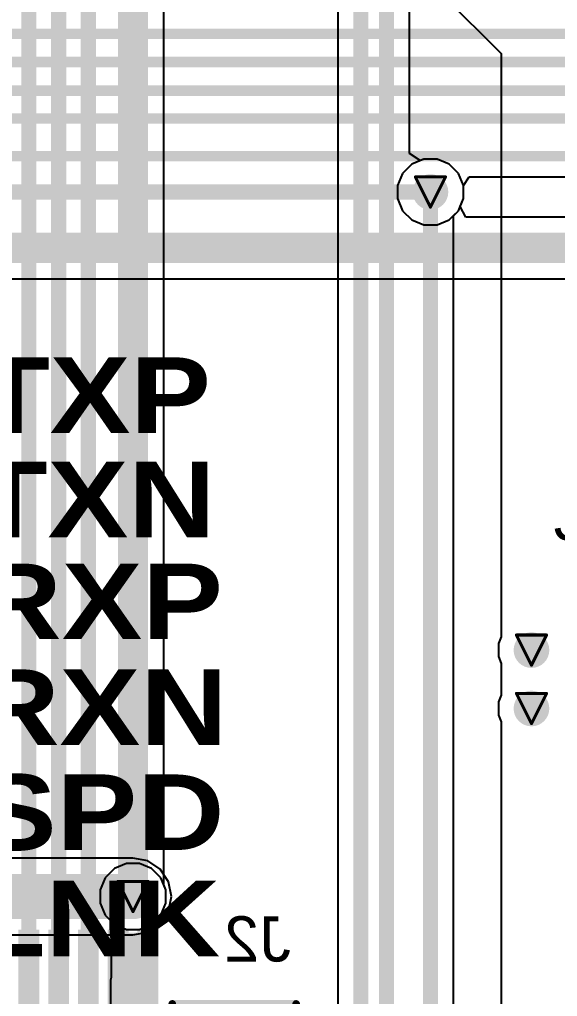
# Model space of a CAD drawing. Header units: inches. Extents: x 0 to 211, y 0 to 201.
# Drawn here: x 3.252 to 3.608, y 2.064 to 2.711 of the extents above; entities that cross this region are included whole.
import ezdxf

# ---------------------------------------------------------------- set-up
doc = ezdxf.new("R2010")
doc.units = ezdxf.units.IN
doc.header["$MEASUREMENT"] = 0
for name, color, linetype in [('Bottom Layer', 5, 'Continuous'), ('Bottom Overlay', 54, 'Continuous'), ('Bottom Paste', 16, 'Continuous'), ('Bottom Solder', 6, 'Continuous'), ('Drill Drawing', 1, 'Continuous'), ('Layer 1', 16, 'Continuous'), ('Layer 2', 76, 'Continuous'), ('Top Layer', 1, 'Continuous'), ('Top Overlay', 2, 'Continuous'), ('Via Holes', 16, 'Continuous')]:
    doc.layers.add(name, color=color, linetype=linetype)
doc.styles.add('Arial', font='', dxfattribs={"height": 0.2})
doc.styles.add('Arial Black_Bold', font='', dxfattribs={"height": 0.2})
doc.styles.get('Arial').set_extended_font_data('Arial')
doc.styles.get('Arial Black_Bold').set_extended_font_data('Arial Black', bold=True)

# ---------------------------------------------------------------- blocks, each defined once
blk = doc.blocks.new('HX0_5_10P_XJH2_0_043_B_41')
at = {"layer": 'Bottom Layer'}
for points in [[(-0.19488, 0.08465), (-0.11614, 0.08465), (-0.11614, 0.01772), (-0.19488, 0.01772)], [(0.11614, 0.08465), (0.19488, 0.08465), (0.19488, 0.01772), (0.11614, 0.01772)], [(-0.0935, -0.02165), (-0.08366, -0.02165), (-0.08366, -0.08071), (-0.0935, -0.08071)], [(-0.07382, -0.02165), (-0.06398, -0.02165), (-0.06398, -0.08071), (-0.07382, -0.08071)], [(-0.05413, -0.02165), (-0.04429, -0.02165), (-0.04429, -0.08071), (-0.05413, -0.08071)], [(-0.03445, -0.02165), (-0.02461, -0.02165), (-0.02461, -0.08071), (-0.03445, -0.08071)], [(-0.01476, -0.02165), (-0.00492, -0.02165), (-0.00492, -0.08071), (-0.01476, -0.08071)], [(0.00492, -0.02165), (0.01476, -0.02165), (0.01476, -0.08071), (0.00492, -0.08071)], [(0.02461, -0.02165), (0.03445, -0.02165), (0.03445, -0.08071), (0.02461, -0.08071)], [(0.04429, -0.02165), (0.05413, -0.02165), (0.05413, -0.08071), (0.04429, -0.08071)], [(0.06398, -0.02165), (0.07382, -0.02165), (0.07382, -0.08071), (0.06398, -0.08071)], [(0.08366, -0.02165), (0.09351, -0.02165), (0.09351, -0.08071), (0.08366, -0.08071)]]:
    blk.add_hatch(color=5, dxfattribs=at).paths.add_polyline_path(points)
at = {"layer": 'Bottom Paste'}
for points in [[(-0.19488, 0.08465), (-0.11614, 0.08465), (-0.11614, 0.01772), (-0.19488, 0.01772)], [(0.11614, 0.08465), (0.19488, 0.08465), (0.19488, 0.01772), (0.11614, 0.01772)], [(-0.0935, -0.02165), (-0.08366, -0.02165), (-0.08366, -0.08071), (-0.0935, -0.08071)], [(-0.07382, -0.02165), (-0.06398, -0.02165), (-0.06398, -0.08071), (-0.07382, -0.08071)], [(-0.05413, -0.02165), (-0.04429, -0.02165), (-0.04429, -0.08071), (-0.05413, -0.08071)], [(-0.03445, -0.02165), (-0.02461, -0.02165), (-0.02461, -0.08071), (-0.03445, -0.08071)], [(-0.01476, -0.02165), (-0.00492, -0.02165), (-0.00492, -0.08071), (-0.01476, -0.08071)], [(0.00492, -0.02165), (0.01476, -0.02165), (0.01476, -0.08071), (0.00492, -0.08071)], [(0.02461, -0.02165), (0.03445, -0.02165), (0.03445, -0.08071), (0.02461, -0.08071)], [(0.04429, -0.02165), (0.05413, -0.02165), (0.05413, -0.08071), (0.04429, -0.08071)], [(0.06398, -0.02165), (0.07382, -0.02165), (0.07382, -0.08071), (0.06398, -0.08071)], [(0.08366, -0.02165), (0.09351, -0.02165), (0.09351, -0.08071), (0.08366, -0.08071)]]:
    blk.add_hatch(color=16, dxfattribs=at).paths.add_polyline_path(points)
at = {"layer": 'Bottom Solder'}
for points in [[(-0.19688, 0.08665), (-0.11414, 0.08665), (-0.11414, 0.01572), (-0.19688, 0.01572)], [(0.11414, 0.08665), (0.19688, 0.08665), (0.19688, 0.01572), (0.11414, 0.01572)], [(-0.0955, -0.01965), (-0.08166, -0.01965), (-0.08166, -0.08271), (-0.0955, -0.08271)], [(-0.07582, -0.01965), (-0.06198, -0.01965), (-0.06198, -0.08271), (-0.07582, -0.08271)], [(-0.05613, -0.01965), (-0.04229, -0.01965), (-0.04229, -0.08271), (-0.05613, -0.08271)], [(-0.03645, -0.01965), (-0.02261, -0.01965), (-0.02261, -0.08271), (-0.03645, -0.08271)], [(-0.01676, -0.01965), (-0.00292, -0.01965), (-0.00292, -0.08271), (-0.01676, -0.08271)], [(0.00292, -0.01965), (0.01676, -0.01965), (0.01676, -0.08271), (0.00292, -0.08271)], [(0.02261, -0.01965), (0.03645, -0.01965), (0.03645, -0.08271), (0.02261, -0.08271)], [(0.04229, -0.01965), (0.05613, -0.01965), (0.05613, -0.08271), (0.04229, -0.08271)], [(0.06198, -0.01965), (0.07582, -0.01965), (0.07582, -0.08271), (0.06198, -0.08271)], [(0.08166, -0.01965), (0.09551, -0.01965), (0.09551, -0.08271), (0.08166, -0.08271)]]:
    blk.add_hatch(color=6, dxfattribs=at).paths.add_polyline_path(points)
at = {"layer": 'Bottom Overlay'}
for points in [[(-0.18672, 0.17154, 0.005, 0.005, 0), (-0.18672, 0.09374, 0.005, 0.005, 0)], [(0.18672, 0.17154, 0.005, 0.005, 0), (-0.18672, 0.17154, 0.005, 0.005, 0)], [(0.18672, 0.17154, 0.005, 0.005, 0), (0.18672, 0.09374, 0.005, 0.005, 0)], [(-0.18673, -0.03346, 0.005, 0.005, 0), (-0.18673, 0.00862, 0.005, 0.005, 0)], [(0.18673, 0.00862, 0.005, 0.005, 0), (0.18673, -0.03346, 0.005, 0.005, 0)], [(-0.10472, -0.03346, 0.005, 0.005, 0), (-0.18673, -0.03346, 0.005, 0.005, 0)], [(0.18673, -0.03346, 0.005, 0.005, 0), (0.10457, -0.03346, 0.005, 0.005, 0)]]:
    blk.add_lwpolyline(points, format="xyseb", dxfattribs=at)
for points in [[(-0.18797, 0.17154, 0.0025, 0.0025, 1), (-0.18547, 0.17154, 0.0025, 0.0025, 1)], [(-0.18797, 0.17154, 0.0025, 0.0025, 1), (-0.18547, 0.17154, 0.0025, 0.0025, 1)], [(0.18547, 0.17154, 0.0025, 0.0025, 1), (0.18797, 0.17154, 0.0025, 0.0025, 1)], [(0.18547, 0.17154, 0.0025, 0.0025, 1), (0.18797, 0.17154, 0.0025, 0.0025, 1)], [(-0.18797, 0.09374, 0.0025, 0.0025, 1), (-0.18547, 0.09374, 0.0025, 0.0025, 1)], [(0.18547, 0.09374, 0.0025, 0.0025, 1), (0.18797, 0.09374, 0.0025, 0.0025, 1)], [(-0.18798, 0.00862, 0.0025, 0.0025, 1), (-0.18548, 0.00862, 0.0025, 0.0025, 1)], [(0.18548, 0.00862, 0.0025, 0.0025, 1), (0.18798, 0.00862, 0.0025, 0.0025, 1)], [(-0.18798, -0.03346, 0.0025, 0.0025, 1), (-0.18548, -0.03346, 0.0025, 0.0025, 1)], [(-0.18798, -0.03346, 0.0025, 0.0025, 1), (-0.18548, -0.03346, 0.0025, 0.0025, 1)], [(-0.10597, -0.03346, 0.0025, 0.0025, 1), (-0.10347, -0.03346, 0.0025, 0.0025, 1)], [(0.10332, -0.03346, 0.0025, 0.0025, 1), (0.10582, -0.03346, 0.0025, 0.0025, 1)], [(0.18548, -0.03346, 0.0025, 0.0025, 1), (0.18798, -0.03346, 0.0025, 0.0025, 1)], [(0.18548, -0.03346, 0.0025, 0.0025, 1), (0.18798, -0.03346, 0.0025, 0.0025, 1)]]:
    blk.add_lwpolyline(points, format="xyseb", close=True, dxfattribs=at)

msp = doc.modelspace()

# ---------------------------------------------------------------- hatches: boundary and pattern name
at = {"layer": 'Bottom Layer'}
h = msp.add_hatch(color=5, dxfattribs=at)
edge = h.paths.add_edge_path()
edge.add_arc((3.52362, 2.597), 0.01181, 0, 360)
h = msp.add_hatch(color=5, dxfattribs=at)
edge = h.paths.add_edge_path()
edge.add_arc((3.59047, 2.29364), 0.01181, 0, 360)
h = msp.add_hatch(color=5, dxfattribs=at)
edge = h.paths.add_edge_path()
edge.add_arc((3.59047, 2.25496), 0.01181, 0, 360)
h = msp.add_hatch(color=5, dxfattribs=at)
edge = h.paths.add_edge_path()
edge.add_arc((3.32674, 2.13047), 0.01181, 0, 360)
msp.add_hatch(color=5, dxfattribs=at).paths.add_polyline_path([(3.31198, 2.02), (3.3415, 2.02), (3.3415, 2.1066), (3.31198, 2.1066)])
at = {"layer": 'Layer 1'}
h = msp.add_hatch(color=16, dxfattribs=at)
edge = h.paths.add_edge_path()
edge.add_arc((3.52362, 2.597), 0.01181, 0, 360)
h = msp.add_hatch(color=16, dxfattribs=at)
edge = h.paths.add_edge_path()
edge.add_arc((3.59047, 2.29364), 0.01181, 0, 360)
h = msp.add_hatch(color=16, dxfattribs=at)
edge = h.paths.add_edge_path()
edge.add_arc((3.59047, 2.25496), 0.01181, 0, 360)
h = msp.add_hatch(color=16, dxfattribs=at)
edge = h.paths.add_edge_path()
edge.add_arc((3.32674, 2.13047), 0.01181, 0, 360)
at = {"layer": 'Layer 2'}
h = msp.add_hatch(color=76, dxfattribs=at)
edge = h.paths.add_edge_path()
edge.add_arc((3.52362, 2.597), 0.01181, 0, 360)
h = msp.add_hatch(color=76, dxfattribs=at)
edge = h.paths.add_edge_path()
edge.add_arc((3.59047, 2.29364), 0.01181, 0, 360)
h = msp.add_hatch(color=76, dxfattribs=at)
edge = h.paths.add_edge_path()
edge.add_arc((3.59047, 2.25496), 0.01181, 0, 360)
h = msp.add_hatch(color=76, dxfattribs=at)
edge = h.paths.add_edge_path()
edge.add_arc((3.32674, 2.13047), 0.01181, 0, 360)
at = {"layer": 'Top Layer'}
h = msp.add_hatch(color=1, dxfattribs=at)
edge = h.paths.add_edge_path()
edge.add_arc((3.52362, 2.597), 0.01181, 0, 360)
h = msp.add_hatch(color=1, dxfattribs=at)
edge = h.paths.add_edge_path()
edge.add_arc((3.59047, 2.29364), 0.01181, 0, 360)
h = msp.add_hatch(color=1, dxfattribs=at)
edge = h.paths.add_edge_path()
edge.add_arc((3.59047, 2.25496), 0.01181, 0, 360)
h = msp.add_hatch(color=1, dxfattribs=at)
edge = h.paths.add_edge_path()
edge.add_arc((3.32674, 2.13047), 0.01181, 0, 360)
at = {"layer": 'Via Holes'}
h = msp.add_hatch(color=7, dxfattribs=at)
edge = h.paths.add_edge_path()
edge.add_arc((3.52362, 2.597), 0.00591, 0, 360)
h = msp.add_hatch(color=7, dxfattribs=at)
edge = h.paths.add_edge_path()
edge.add_arc((3.59047, 2.29364), 0.00591, 0, 360)
h = msp.add_hatch(color=7, dxfattribs=at)
edge = h.paths.add_edge_path()
edge.add_arc((3.59047, 2.25496), 0.00591, 0, 360)
h = msp.add_hatch(color=7, dxfattribs=at)
edge = h.paths.add_edge_path()
edge.add_arc((3.32674, 2.13047), 0.00591, 0, 360)

# ---------------------------------------------------------------- linework, layer by layer
at = {"layer": 'Bottom Layer'}
for p, q in [((3.34713, 2.13823), (3.34713, 2.96265)), ((3.46225, 2.77632), (3.46225, 1.84375)), ((3.50984, 2.62248), (3.50984, 2.77632)), ((3.51684, 2.6178), (3.50984, 2.62248)), ((3.51928, 2.61881), (3.51684, 2.6178)), ((3.52796, 2.61881), (3.51928, 2.61881)), ((3.53598, 2.61549), (3.52796, 2.61881)), ((3.54211, 2.60935), (3.53598, 2.61549)), ((3.54543, 2.60134), (3.54211, 2.60935)), ((3.54543, 2.59266), (3.54543, 2.60134)), ((3.54211, 2.58465), (3.54543, 2.59266)), ((3.53891, 2.58145), (3.54211, 2.58465)), ((3.53891, 0.66025), (3.53891, 2.58145)), ((3.34855, 2.1348), (3.34713, 2.13823)), ((3.34855, 2.12613), (3.34855, 2.1348)), ((3.34523, 2.11811), (3.34855, 2.12613)), ((3.33909, 2.11197), (3.34523, 2.11811)), ((3.31251, 2.10518), (3.31951, 2.10985)), ((3.31951, 2.10985), (3.3224, 2.10865)), ((3.33108, 2.10865), (3.33909, 2.11197)), ((3.31251, 2.07707), (3.31251, 2.10518)), ((3.3224, 2.10865), (3.33108, 2.10865)), ((3.31213, 2.0752), (3.31251, 2.07707)), ((3.31213, 2.03755), (3.31213, 2.0752))]:
    msp.add_line(p, q, dxfattribs=at)
for points in [[(3.25784, 2.07707, 0.01, 0.01, 0), (3.25784, 3.03456, 0.01, 0.01, 0)], [(3.27753, 2.07707, 0.01, 0.01, 0), (3.27753, 3.01139, 0.01, 0.01, 0)], [(3.29721, 2.07707, 0.01, 0.01, 0), (3.29721, 2.9863, 0.01, 0.01, 0)], [(3.32674, 2.13047, 0.02, 0.02, 0), (3.32674, 2.9631, 0.02, 0.02, 0)], [(3.47754, 1.83806, 0.01, 0.01, 0), (3.47754, 2.77632, 0.01, 0.01, 0)], [(3.49454, 1.83804, 0.01, 0.01, 0), (3.49454, 2.77632, 0.01, 0.01, 0)], [(3.52362, 2.597, 0.01, 0.01, 0), (3.52362, 0.66025, 0.01, 0.01, 0)]]:
    msp.add_lwpolyline(points, format="xyseb", dxfattribs=at)
for points in [[(3.52112, 2.597, 0.005, 0.005, 1), (3.52612, 2.597, 0.005, 0.005, 1)], [(3.32174, 2.13047, 0.01, 0.01, 1), (3.33174, 2.13047, 0.01, 0.01, 1)], [(3.25534, 2.07707, 0.005, 0.005, 1), (3.26034, 2.07707, 0.005, 0.005, 1)], [(3.27503, 2.07707, 0.005, 0.005, 1), (3.28003, 2.07707, 0.005, 0.005, 1)], [(3.29471, 2.07707, 0.005, 0.005, 1), (3.29971, 2.07707, 0.005, 0.005, 1)]]:
    msp.add_lwpolyline(points, format="xyseb", close=True, dxfattribs=at)
at = {"layer": 'Drill Drawing'}
for points in [[(3.51362, 2.607, 0.002, 0.002, 0), (3.53362, 2.607, 0.002, 0.002, 0)], [(3.51362, 2.607, 0.002, 0.002, 0), (3.52362, 2.587, 0.002, 0.002, 0)], [(3.52362, 2.587, 0.002, 0.002, 0), (3.53362, 2.607, 0.002, 0.002, 0)], [(3.58047, 2.30364, 0.002, 0.002, 0), (3.60047, 2.30364, 0.002, 0.002, 0)], [(3.58047, 2.30364, 0.002, 0.002, 0), (3.59047, 2.28364, 0.002, 0.002, 0)], [(3.59047, 2.28364, 0.002, 0.002, 0), (3.60047, 2.30364, 0.002, 0.002, 0)], [(3.58047, 2.26496, 0.002, 0.002, 0), (3.60047, 2.26496, 0.002, 0.002, 0)], [(3.58047, 2.26496, 0.002, 0.002, 0), (3.59047, 2.24496, 0.002, 0.002, 0)], [(3.59047, 2.24496, 0.002, 0.002, 0), (3.60047, 2.26496, 0.002, 0.002, 0)], [(3.31674, 2.14047, 0.002, 0.002, 0), (3.33674, 2.14047, 0.002, 0.002, 0)], [(3.31674, 2.14047, 0.002, 0.002, 0), (3.32674, 2.12047, 0.002, 0.002, 0)], [(3.32674, 2.12047, 0.002, 0.002, 0), (3.33674, 2.14047, 0.002, 0.002, 0)]]:
    msp.add_lwpolyline(points, format="xyseb", dxfattribs=at)
for points in [[(3.51312, 2.607, 0.001, 0.001, 1), (3.51412, 2.607, 0.001, 0.001, 1)], [(3.51312, 2.607, 0.001, 0.001, 1), (3.51412, 2.607, 0.001, 0.001, 1)], [(3.53312, 2.607, 0.001, 0.001, 1), (3.53412, 2.607, 0.001, 0.001, 1)], [(3.53312, 2.607, 0.001, 0.001, 1), (3.53412, 2.607, 0.001, 0.001, 1)], [(3.52312, 2.587, 0.001, 0.001, 1), (3.52412, 2.587, 0.001, 0.001, 1)], [(3.52312, 2.587, 0.001, 0.001, 1), (3.52412, 2.587, 0.001, 0.001, 1)], [(3.57997, 2.30364, 0.001, 0.001, 1), (3.58097, 2.30364, 0.001, 0.001, 1)], [(3.57997, 2.30364, 0.001, 0.001, 1), (3.58097, 2.30364, 0.001, 0.001, 1)], [(3.59997, 2.30364, 0.001, 0.001, 1), (3.60097, 2.30364, 0.001, 0.001, 1)], [(3.59997, 2.30364, 0.001, 0.001, 1), (3.60097, 2.30364, 0.001, 0.001, 1)], [(3.58997, 2.28364, 0.001, 0.001, 1), (3.59097, 2.28364, 0.001, 0.001, 1)], [(3.58997, 2.28364, 0.001, 0.001, 1), (3.59097, 2.28364, 0.001, 0.001, 1)], [(3.57997, 2.26496, 0.001, 0.001, 1), (3.58097, 2.26496, 0.001, 0.001, 1)], [(3.57997, 2.26496, 0.001, 0.001, 1), (3.58097, 2.26496, 0.001, 0.001, 1)], [(3.59997, 2.26496, 0.001, 0.001, 1), (3.60097, 2.26496, 0.001, 0.001, 1)], [(3.59997, 2.26496, 0.001, 0.001, 1), (3.60097, 2.26496, 0.001, 0.001, 1)], [(3.58997, 2.24496, 0.001, 0.001, 1), (3.59097, 2.24496, 0.001, 0.001, 1)], [(3.58997, 2.24496, 0.001, 0.001, 1), (3.59097, 2.24496, 0.001, 0.001, 1)], [(3.31624, 2.14047, 0.001, 0.001, 1), (3.31724, 2.14047, 0.001, 0.001, 1)], [(3.31624, 2.14047, 0.001, 0.001, 1), (3.31724, 2.14047, 0.001, 0.001, 1)], [(3.33624, 2.14047, 0.001, 0.001, 1), (3.33724, 2.14047, 0.001, 0.001, 1)], [(3.33624, 2.14047, 0.001, 0.001, 1), (3.33724, 2.14047, 0.001, 0.001, 1)], [(3.32624, 2.12047, 0.001, 0.001, 1), (3.32724, 2.12047, 0.001, 0.001, 1)], [(3.32624, 2.12047, 0.001, 0.001, 1), (3.32724, 2.12047, 0.001, 0.001, 1)]]:
    msp.add_lwpolyline(points, format="xyseb", close=True, dxfattribs=at)
at = {"layer": 'Layer 1'}
for p, q in [((3.51127, 2.61549), (3.50513, 2.60935)), ((3.51928, 2.61881), (3.51127, 2.61549)), ((3.52796, 2.61881), (3.51928, 2.61881)), ((3.53598, 2.61549), (3.52796, 2.61881)), ((3.54211, 2.60935), (3.53598, 2.61549)), ((3.50513, 2.60935), (3.50181, 2.60134)), ((3.54543, 2.60134), (3.54211, 2.60935)), ((3.50181, 2.60134), (3.50181, 2.59266)), ((3.54543, 2.59266), (3.54543, 2.60134)), ((3.50181, 2.59266), (3.50513, 2.58465)), ((3.54211, 2.58465), (3.54543, 2.59266)), ((3.50513, 2.58465), (3.51127, 2.57851)), ((3.53598, 2.57851), (3.54211, 2.58465)), ((3.51127, 2.57851), (3.51928, 2.57519)), ((3.51928, 2.57519), (3.52796, 2.57519)), ((3.52796, 2.57519), (3.53598, 2.57851)), ((3.31439, 2.14896), (3.30825, 2.14282)), ((3.3224, 2.15228), (3.31439, 2.14896)), ((3.33108, 2.15228), (3.3224, 2.15228)), ((3.33909, 2.14896), (3.33108, 2.15228)), ((3.34523, 2.14282), (3.33909, 2.14896)), ((3.30825, 2.14282), (3.30493, 2.1348)), ((3.34855, 2.1348), (3.34523, 2.14282)), ((3.30493, 2.1348), (3.30493, 2.12613)), ((3.34855, 2.12613), (3.34855, 2.1348)), ((3.30493, 2.12613), (3.30825, 2.11811)), ((3.34523, 2.11811), (3.34855, 2.12613)), ((3.30825, 2.11811), (3.31439, 2.11197)), ((3.33909, 2.11197), (3.34523, 2.11811)), ((3.31439, 2.11197), (3.3224, 2.10865)), ((3.33108, 2.10865), (3.33909, 2.11197)), ((3.3224, 2.10865), (3.33108, 2.10865))]:
    msp.add_line(p, q, dxfattribs=at)
at = {"layer": 'Layer 2'}
for p, q in [((3.36273, 2.89642), (3.5705, 2.68865)), ((3.5705, 2.68865), (3.5705, 2.30243)), ((3.51127, 2.61549), (3.50513, 2.60935)), ((3.51928, 2.61881), (3.51127, 2.61549)), ((3.52796, 2.61881), (3.51928, 2.61881)), ((3.53598, 2.61549), (3.52796, 2.61881)), ((3.54211, 2.60935), (3.53598, 2.61549)), ((3.50513, 2.60935), (3.50181, 2.60134)), ((3.54543, 2.60134), (3.54211, 2.60935)), ((3.50181, 2.60134), (3.50181, 2.59266)), ((3.54543, 2.59266), (3.54543, 2.60134)), ((3.50181, 2.59266), (3.50513, 2.58465)), ((3.54211, 2.58465), (3.54543, 2.59266)), ((3.50513, 2.58465), (3.51127, 2.57851)), ((3.53598, 2.57851), (3.54211, 2.58465)), ((3.51127, 2.57851), (3.51928, 2.57519)), ((3.51928, 2.57519), (3.52796, 2.57519)), ((3.52796, 2.57519), (3.53598, 2.57851)), ((3.5705, 2.30243), (3.56866, 2.29798)), ((3.56866, 2.29798), (3.56866, 2.2893)), ((3.56866, 2.2893), (3.5705, 2.28485)), ((3.5705, 2.28485), (3.5705, 2.26375)), ((3.5705, 2.26375), (3.56866, 2.2593)), ((3.56866, 2.2593), (3.56866, 2.25062)), ((3.56866, 2.25062), (3.5705, 2.24617)), ((3.5705, 2.24617), (3.5705, 2.15228)), ((3.31439, 2.14896), (3.30825, 2.14282)), ((3.3224, 2.15228), (3.31439, 2.14896)), ((3.33108, 2.15228), (3.3224, 2.15228)), ((3.33909, 2.14896), (3.33108, 2.15228)), ((3.34523, 2.14282), (3.33909, 2.14896)), ((3.5705, 2.15228), (3.5705, 2.11811)), ((3.30825, 2.14282), (3.30493, 2.1348)), ((3.34855, 2.1348), (3.34523, 2.14282)), ((3.30493, 2.1348), (3.30493, 2.12613)), ((3.34855, 2.12613), (3.34855, 2.1348)), ((3.30493, 2.12613), (3.30825, 2.11811)), ((3.34523, 2.11811), (3.34855, 2.12613)), ((3.30825, 2.11811), (3.31439, 2.11197)), ((3.33909, 2.11197), (3.34523, 2.11811)), ((3.5705, 2.11811), (3.5705, 2.04443)), ((3.31439, 2.11197), (3.3224, 2.10865)), ((3.33108, 2.10865), (3.33909, 2.11197)), ((3.3224, 2.10865), (3.33108, 2.10865))]:
    msp.add_line(p, q, dxfattribs=at)
at = {"layer": 'Top Layer'}
for p, q in [((3.54543, 2.60134), (3.5492, 2.60698)), ((3.54543, 2.59266), (3.54543, 2.60134)), ((3.5492, 2.60698), (3.72692, 2.60698)), ((3.54325, 2.58739), (3.54543, 2.59266)), ((3.547, 2.58039), (3.54325, 2.58739)), ((3.66011, 2.58039), (3.547, 2.58039)), ((2.71492, 2.53961), (3.66011, 2.53961)), ((3.32674, 2.15596), (3.22831, 2.15596)), ((3.33649, 2.15401), (3.32674, 2.15596)), ((3.34476, 2.14849), (3.33649, 2.15401)), ((3.35029, 2.14022), (3.34476, 2.14849)), ((3.35223, 2.13047), (3.35029, 2.14022)), ((3.35029, 2.12071), (3.35223, 2.13047)), ((3.34476, 2.11244), (3.35029, 2.12071)), ((3.33649, 2.10692), (3.34476, 2.11244)), ((3.22831, 2.10498), (3.32674, 2.10498)), ((3.32674, 2.10498), (3.33649, 2.10692))]:
    msp.add_line(p, q, dxfattribs=at)
for points in [[(2.67137, 2.70174, 0.007, 0.007, 0), (3.96626, 2.70174, 0.007, 0.007, 0)], [(2.69724, 2.68306, 0.007, 0.007, 0), (3.88592, 2.68306, 0.007, 0.007, 0)], [(2.70063, 2.66418, 0.007, 0.007, 0), (3.83317, 2.66418, 0.007, 0.007, 0)], [(2.70443, 2.6457, 0.007, 0.007, 0), (3.77925, 2.6457, 0.007, 0.007, 0)], [(2.74016, 2.62075, 0.007, 0.007, 0), (3.744, 2.62075, 0.007, 0.007, 0)], [(3.07281, 2.597, 0.01, 0.01, 0), (3.52362, 2.597, 0.01, 0.01, 0)], [(2.71492, 2.56, 0.02, 0.02, 0), (3.66787, 2.56, 0.02, 0.02, 0)], [(3.22831, 2.13047, 0.03, 0.03, 0), (3.32674, 2.13047, 0.03, 0.03, 0)]]:
    msp.add_lwpolyline(points, format="xyseb", dxfattribs=at)
for points in [[(3.52112, 2.597, 0.005, 0.005, 1), (3.52612, 2.597, 0.005, 0.005, 1)], [(3.31924, 2.13047, 0.015, 0.015, 1), (3.33424, 2.13047, 0.015, 0.015, 1)]]:
    msp.add_lwpolyline(points, format="xyseb", close=True, dxfattribs=at)

# ---------------------------------------------------------------- block references
at = {"rotation": 180}
msp.add_blockref('HX0_5_10P_XJH2_0_043_B_41', (3.248, 2.02589), dxfattribs=at)

# ---------------------------------------------------------------- texts
at = {"layer": 'Bottom Overlay', "style": 'Arial', "text_generation_flag": 2}
msp.add_text('J2', height=0.03, dxfattribs=at).set_placement((3.43125, 2.08739))
at = {"layer": 'Top Overlay'}
for s, height, style, p in [('EPHY-TXP', 0.05, 'Arial Black_Bold', (2.97853, 2.4375)), ('EPHY-TXN', 0.05, 'Arial Black_Bold', (2.9771, 2.3684)), ('J1', 0.03, 'Arial', (3.60516, 2.36657)), ('EPHY-RXP', 0.05, 'Arial Black_Bold', (2.97754, 2.3009)), ('EPHY-RXN', 0.05, 'Arial Black_Bold', (2.97611, 2.2309)), ('EPHY-SPD', 0.05, 'Arial Black_Bold', (2.97853, 2.16132)), ('EPHY-LNK', 0.05, 'Arial Black_Bold', (2.97581, 2.0909))]:
    msp.add_text(s, height=height, dxfattribs=dict(at, style=style)).set_placement(p)

doc.saveas('drawing.dxf')
